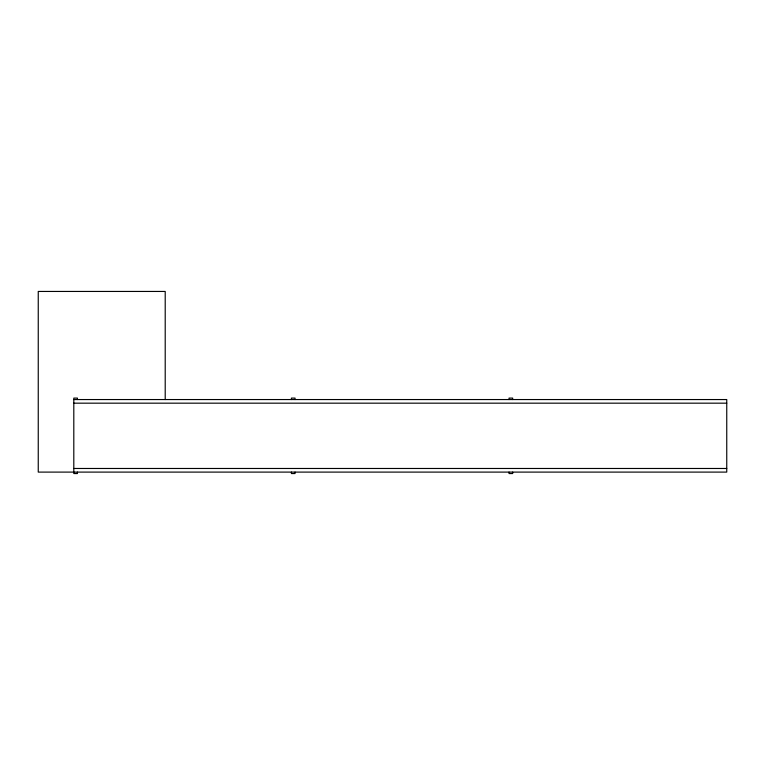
<?xml version="1.0" encoding="UTF-8"?>
<svg xmlns="http://www.w3.org/2000/svg" width="765" height="765" viewBox="0 0 765 765"><rect width="100%" height="100%" fill="white"/><g stroke="black" fill="none" stroke-linecap="round" stroke-linejoin="round"><path stroke-width="1.15" d="M73.803 399.55L726.75 399.55L726.75 472.101L38.25 472.101L38.25 291.446L165.211 291.446L165.211 399.55M73.803 403.174L726.75 403.174M73.803 468.476L726.75 468.476M512.674 399.55L512.674 398.096L509.041 398.096L509.041 399.55M512.674 472.101L512.674 473.554L509.041 473.554L509.041 472.101M295.051 399.55L295.051 398.096L291.417 398.096L291.417 399.55M295.051 472.101L295.051 473.554L291.417 473.554L291.417 472.101M77.428 399.55L77.428 398.096L73.803 398.096L73.803 473.554L77.428 473.554L77.428 472.101"/></g></svg>
